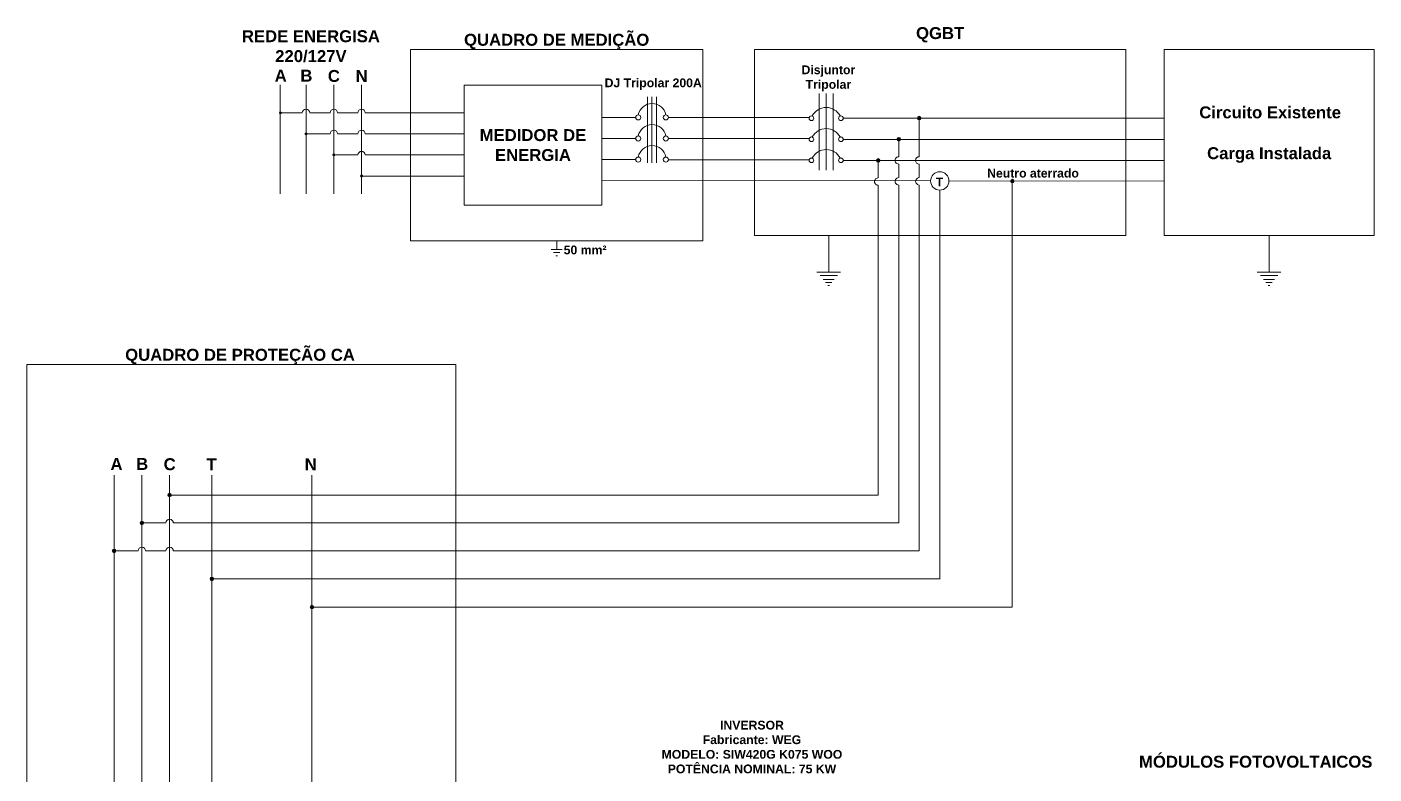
# Model space of a CAD drawing. Header units: millimetres. Extents: x 3949 to 6078, y -1974 to -943.
# Drawn here: x 5358.2 to 5430.9, y -1802.7 to -1762.4 of the extents above; entities that cross this region are included whole.
import ezdxf

# ---------------------------------------------------------------- set-up
doc = ezdxf.new("R2010")
doc.units = ezdxf.units.MM
doc.layers.add('DESENHO', color=7, linetype='Continuous', lineweight=0)
doc.styles.add('Annotative', font='arial.ttf')
doc.styles.add('PDF Arial', font='arial.ttf')

msp = doc.modelspace()

# ---------------------------------------------------------------- hatches: boundary and pattern name
at = {"lineweight": 0}
h = msp.add_hatch(color=5, dxfattribs=at)
h.dxf.hatch_style = 1
h.paths.add_polyline_path([(5373.69, -1793.657, 1), (5373.491, -1793.657, 1)])
at = {"layer": 'DESENHO', "lineweight": 0}
h = msp.add_hatch(color=256, dxfattribs=at)
h.dxf.hatch_style = 1
h.paths.add_polyline_path([(5371.967, -1766.999, -1), (5371.808, -1766.999, -1)])
h = msp.add_hatch(color=256, dxfattribs=at)
h.dxf.hatch_style = 1
h.paths.add_polyline_path([(5406.457, -1767.283, 1), (5406.258, -1767.283, 1)])
h = msp.add_hatch(color=256, dxfattribs=at)
h.dxf.hatch_style = 1
h.paths.add_polyline_path([(5373.347, -1768.131, -1), (5373.188, -1768.131, -1)])
h = msp.add_hatch(color=256, dxfattribs=at)
h.dxf.hatch_style = 1
h.paths.add_polyline_path([(5405.35, -1768.422, 1), (5405.151, -1768.422, 1)])
h = msp.add_hatch(color=256, dxfattribs=at)
h.dxf.hatch_style = 1
h.paths.add_polyline_path([(5374.847, -1769.266, -1), (5374.688, -1769.266, -1)])
h = msp.add_hatch(color=256, dxfattribs=at)
h.dxf.hatch_style = 1
h.paths.add_polyline_path([(5404.241, -1769.564, 1), (5404.043, -1769.564, 1)])
h = msp.add_hatch(color=5, dxfattribs=at)
h.dxf.hatch_style = 1
h.paths.add_polyline_path([(5376.347, -1770.402, -1), (5376.188, -1770.402, -1)])
h = msp.add_hatch(color=5, dxfattribs=at)
h.dxf.hatch_style = 1
h.paths.add_polyline_path([(5411.48, -1770.682, 1), (5411.281, -1770.682, 1)])
h = msp.add_hatch(color=256, dxfattribs=at)
h.dxf.hatch_style = 1
h.paths.add_polyline_path([(5366.007, -1787.614, 1), (5365.808, -1787.614, 1)])
h = msp.add_hatch(color=256, dxfattribs=at)
h.dxf.hatch_style = 1
h.paths.add_polyline_path([(5364.513, -1789.122, 1), (5364.314, -1789.122, 1)])
h = msp.add_hatch(color=256, dxfattribs=at)
h.dxf.hatch_style = 1
h.paths.add_polyline_path([(5363.014, -1790.63, 1), (5362.816, -1790.63, 1)])
h = msp.add_hatch(color=3, dxfattribs=at)
h.dxf.hatch_style = 1
h.paths.add_polyline_path([(5368.292, -1792.138, 1), (5368.094, -1792.138, 1)])

# ---------------------------------------------------------------- linework, layer by layer
at = {"color": 5, "lineweight": 0}
for p, q in [((5411.372, -1793.657), (5411.372, -1770.682)), ((5373.591, -1786.551), (5373.591, -1826.454)), ((5373.591, -1793.657), (5411.372, -1793.657))]:
    msp.add_line(p, q, dxfattribs=at)
msp.add_circle((5373.591, -1793.657), 0.0994, dxfattribs=at)
at = {"layer": 'DESENHO', "lineweight": 0}
for p, q in [((5371.882, -1765.486), (5371.882, -1771.36)), ((5373.268, -1765.486), (5373.268, -1771.36)), ((5374.768, -1765.486), (5374.768, -1771.36)), ((5391.699, -1769.693), (5391.699, -1766.141)), ((5391.936, -1769.693), (5391.936, -1766.141)), ((5392.173, -1769.693), (5392.173, -1766.141)), ((5373.069, -1766.999), (5371.967, -1766.999)), ((5373.466, -1766.999), (5374.569, -1766.999)), ((5374.966, -1766.999), (5376.069, -1766.999)), ((5376.466, -1766.999), (5381.802, -1766.999)), ((5389.227, -1767.248), (5391.061, -1767.248)), ((5392.821, -1767.248), (5400.423, -1767.248)), ((5402.257, -1767.291), (5417.38, -1767.295)), ((5406.358, -1769.366), (5406.358, -1767.382)), ((5419.571, -1767.295), (5417.38, -1767.295)), ((5374.569, -1768.135), (5373.268, -1768.135)), ((5376.069, -1768.135), (5374.966, -1768.135)), ((5381.802, -1768.135), (5376.466, -1768.135)), ((5391.061, -1768.384), (5389.227, -1768.384)), ((5400.424, -1768.384), (5392.821, -1768.384)), ((5402.256, -1768.428), (5419.571, -1768.428)), ((5405.25, -1769.366), (5405.25, -1768.422)), ((5406.358, -1768.057), (5406.358, -1769.366)), ((5376.069, -1769.27), (5374.768, -1769.27)), ((5381.802, -1769.27), (5376.466, -1769.27)), ((5389.227, -1769.52), (5391.061, -1769.52)), ((5400.421, -1769.526), (5392.821, -1769.526)), ((5402.256, -1769.561), (5419.571, -1769.561)), ((5404.142, -1770.508), (5404.142, -1769.564)), ((5405.25, -1770.495), (5405.25, -1769.763)), ((5404.142, -1787.626), (5404.142, -1770.892)), ((5405.25, -1789.122), (5405.25, -1770.892)), ((5362.915, -1826.542), (5362.915, -1786.551)), ((5364.414, -1827.678), (5364.414, -1786.551)), ((5365.908, -1828.814), (5365.908, -1786.551)), ((5365.908, -1787.614), (5404.142, -1787.626)), ((5364.414, -1789.122), (5365.708, -1789.121)), ((5366.107, -1789.122), (5405.25, -1789.122)), ((5364.214, -1790.629), (5362.915, -1790.63)), ((5364.613, -1790.629), (5365.709, -1790.628)), ((5366.108, -1790.629), (5406.358, -1790.629))]:
    msp.add_line(p, q, dxfattribs=at)
at = {"layer": 'DESENHO', "color": 5, "lineweight": 0}
for p, q in [((5376.267, -1765.486), (5376.267, -1771.36)), ((5381.802, -1770.406), (5376.267, -1770.406)), ((5389.227, -1770.633), (5397.476, -1770.652)), ((5397.476, -1770.652), (5406.972, -1770.67)), ((5407.959, -1770.671), (5419.571, -1770.693))]:
    msp.add_line(p, q, dxfattribs=at)
at = {"layer": 'DESENHO', "color": 0, "lineweight": 0}
for p, q in [((5406.358, -1770.495), (5406.358, -1769.763)), ((5406.358, -1790.629), (5406.358, -1770.892))]:
    msp.add_line(p, q, dxfattribs=at)
at = {"layer": 'DESENHO', "color": 3, "lineweight": 0}
for p, q in [((5407.466, -1771.164), (5407.466, -1773.228)), ((5407.466, -1773.228), (5407.466, -1792.149)), ((5386.793, -1774.366), (5386.793, -1773.902)), ((5386.751, -1774.706), (5386.835, -1774.706)), ((5401.431, -1776.321), (5401.516, -1776.321)), ((5425.192, -1776.321), (5425.277, -1776.321)), ((5368.182, -1826.441), (5368.193, -1786.551)), ((5368.193, -1792.138), (5407.466, -1792.138))]:
    msp.add_line(p, q, dxfattribs=at)
at = {"layer": 'DESENHO', "color": 3, "linetype": 'Continuous', "lineweight": 0}
for p, q in [((5401.474, -1775.6), (5401.474, -1773.613)), ((5425.234, -1775.6), (5425.234, -1773.613))]:
    msp.add_line(p, q, dxfattribs=at)
at = {"layer": 'DESENHO', "lineweight": 0}
for points in [[(5394.674, -1773.902), (5378.912, -1773.902), (5378.912, -1763.574), (5394.674, -1763.574)], [(5397.476, -1773.613), (5417.507, -1773.613), (5417.507, -1763.574), (5397.476, -1763.574)], [(5430.897, -1763.574), (5419.571, -1763.574), (5419.571, -1773.613), (5430.897, -1773.613)], [(5389.227, -1765.5), (5381.802, -1765.5), (5381.802, -1771.983), (5389.227, -1771.983)]]:
    msp.add_lwpolyline(points, close=True, dxfattribs=at)
at = {"layer": 'DESENHO', "color": 7, "lineweight": 0}
for points in [[(5400.965, -1765.95), (5400.965, -1770.093)], [(5401.336, -1765.95), (5401.336, -1770.093)], [(5401.708, -1765.95), (5401.708, -1770.093)]]:
    msp.add_lwpolyline(points, dxfattribs=at)
at = {"layer": 'DESENHO', "color": 3, "lineweight": 0}
for points in [[(5386.496, -1774.366), (5386.793, -1774.366), (5387.09, -1774.366)], [(5386.623, -1774.536), (5386.793, -1774.536), (5386.963, -1774.536)], [(5402.11, -1775.6), (5400.837, -1775.6)], [(5425.871, -1775.6), (5424.597, -1775.6)], [(5401.007, -1775.77), (5401.474, -1775.77), (5401.94, -1775.77)], [(5401.176, -1775.982), (5401.474, -1775.982), (5401.771, -1775.982)], [(5401.304, -1776.152), (5401.474, -1776.152), (5401.643, -1776.152)], [(5424.767, -1775.77), (5425.234, -1775.77), (5425.701, -1775.77)], [(5424.937, -1775.982), (5425.234, -1775.982), (5425.531, -1775.982)], [(5425.064, -1776.152), (5425.234, -1776.152), (5425.404, -1776.152)]]:
    msp.add_lwpolyline(points, dxfattribs=at)
at = {"layer": 'DESENHO'}
msp.add_lwpolyline([(5358.211, -1780.566), (5381.36, -1780.566), (5381.36, -1874.727), (5358.211, -1874.727)], close=True, dxfattribs=at)
at = {"layer": 'DESENHO', "lineweight": 0}
for centre, radius in [((5391.198, -1767.248), 0.137), ((5392.684, -1767.248), 0.137), ((5400.541, -1767.29), 0.125), ((5402.132, -1767.29), 0.125), ((5406.358, -1767.283), 0.0994), ((5373.268, -1768.135), 0.0531), ((5391.198, -1768.384), 0.137), ((5392.684, -1768.384), 0.137), ((5400.541, -1768.427), 0.125), ((5402.132, -1768.427), 0.125), ((5405.25, -1768.422), 0.0994), ((5374.768, -1769.27), 0.0531), ((5391.198, -1769.52), 0.137), ((5392.684, -1769.52), 0.137), ((5400.541, -1769.56), 0.125), ((5402.132, -1769.56), 0.125), ((5404.142, -1769.564), 0.0994), ((5365.908, -1787.614), 0.0994), ((5364.414, -1789.122), 0.0994), ((5362.915, -1790.63), 0.0994)]:
    msp.add_circle(centre, radius, dxfattribs=at)
at = {"layer": 'DESENHO', "color": 5, "lineweight": 0}
for centre, radius in [((5376.267, -1770.406), 0.0531), ((5411.38, -1770.682), 0.0994)]:
    msp.add_circle(centre, radius, dxfattribs=at)
at = {"layer": 'DESENHO', "color": 3, "lineweight": 0}
for centre, radius in [((5407.466, -1770.67), 0.494), ((5368.193, -1792.138), 0.0994)]:
    msp.add_circle(centre, radius, dxfattribs=at)
at = {"layer": 'DESENHO', "lineweight": 0}
for centre, radius, start, end in [((5373.268, -1766.999), 0.199, 0, 180), ((5374.768, -1766.999), 0.199, 0, 180), ((5376.267, -1766.999), 0.199, 0, 180), ((5391.941, -1767.249), 0.756, 10.50372, 169.49628), ((5401.336, -1767.563), 0.852, 28.32219, 151.67781), ((5391.941, -1768.385), 0.756, 10.50372, 169.49628), ((5374.768, -1768.135), 0.199, 0, 180), ((5376.267, -1768.135), 0.199, 0, 180), ((5401.336, -1768.7), 0.852, 28.32219, 151.67781), ((5376.267, -1769.275), 0.199, 1.3758, 178.6242), ((5391.941, -1769.52), 0.756, 10.50372, 169.49628), ((5401.336, -1769.832), 0.852, 28.32219, 151.67781), ((5405.25, -1769.564), 0.199, 90.00001, 270.03934), ((5406.358, -1769.564), 0.199, 90, 270), ((5404.142, -1770.706), 0.199, 90.00001, 270.03934), ((5405.25, -1770.694), 0.199, 90.00001, 270.03934), ((5406.358, -1770.694), 0.199, 90.00001, 270.03934), ((5365.908, -1789.122), 0.2, 0.29673, 179.72238), ((5364.414, -1790.63), 0.2, 0.29673, 179.72238), ((5365.909, -1790.629), 0.2, 0.29673, 179.72238)]:
    msp.add_arc(centre, radius, start, end, dxfattribs=at)

# ---------------------------------------------------------------- texts
at = {"lineweight": 0, "insert": (5415.405, -1770.495), "char_height": 0.47231, "width": 5.82315, "attachment_point": 9, "style": 'PDF Arial'}
msp.add_mtext('\\pxqc;{\\fArial|b1|i0|c0|p34;Neutro aterrado}', dxfattribs=at)
at = {"color": 5, "lineweight": 0, "insert": (5373.848, -1786.285), "char_height": 0.64396, "width": 9.87538, "attachment_point": 9, "style": 'PDF Arial'}
msp.add_mtext('{\\fArial|b1|i0|c0|p34;N}', dxfattribs=at)
at = {"layer": 'DESENHO', "lineweight": 0, "style": 'PDF Arial'}
for s, insert, char_height, width, attachment_point in [('\\pxqc;{\\fArial|b1|i0|c0|p34;REDE ENERGISA\\P220/127V}', (5368.654, -1764.28), 0.64396, 9.75739, 7), ('{\\fArial|b1|i0|c0|p34;A}', (5372.228, -1765.317), 0.64396, 9.87538, 9), ('{\\fArial|b1|i0|c0|p34;B}', (5373.613, -1765.317), 0.64396, 9.87538, 9), ('{\\fArial|b1|i0|c0|p34;C}', (5375.096, -1765.34), 0.64396, 9.87538, 9), ('\\pxqc;{\\fArial|b1|i0|c0|p34;Disjuntor Tripolar}', (5403.949, -1765.844), 0.47231, 4.98963, 9), ('\\pxqc;{\\fArial|b1|i0|c0|p34;DJ Tripolar 200A}', (5395.02, -1765.759), 0.47231, 6.03391, 9), ('\\pxqc;{\\fArial|b1|i0|c0|p34;Circuito Existente}', (5430.227, -1767.305), 0.64396, 9.87538, 9), ('\\pxqc;{\\fArial|b1|i0|c0|p34;MEDIDOR DE ENERGIA}', (5385.514, -1768.741), 0.64396, 7.4245, 5), ('\\pxqc;{\\fArial|b1|i0|c0|p34;Carga Instalada}', (5430.904, -1769.696), 0.64396, 11.33237, 9), ('{\\fArial|b1|i0|c0|p34;A}', (5363.368, -1786.26), 0.64396, 9.87538, 9), ('{\\fArial|b1|i0|c0|p34;B}', (5364.754, -1786.26), 0.64396, 9.87538, 9), ('{\\fArial|b1|i0|c0|p34;C}', (5366.236, -1786.283), 0.64396, 9.87538, 9), ('{\\fArial|b1|i0|c0|p34;MÓDULOS FOTOVOLTAICOS}', (5418.216, -1802.331), 0.64396, 13.89124, 7)]:
    msp.add_mtext(s, dxfattribs=dict(at, insert=insert, char_height=char_height, width=width, attachment_point=attachment_point))
at = {"layer": 'DESENHO', "lineweight": 0, "attachment_point": 9}
for s, width, gutter_width, heights, insert, char_height, style in [('\\pxqc;{\\fArial|b1|i0|c0|p34;QUADRO DE MEDIÇÃO}', 15.76132, 18.41, [2.491], (5394.674, -1763.574), 0.64396, 'PDF Arial'), ('\\pxql;{\\fArial|b1|i0|c0|p34;QGBT}', 2.89695, 25.896, [0.713], (5409.081, -1763.204), 0.64396, 'PDF Arial'), ('{\\fArial|b1|i0|c0|p34;QUADRO DE PROTEÇÃO CA}', 14.79742, 3.948, [2.702], (5375.905, -1780.566), 0.64396, 'PDF Arial'), ('\\pxqc;{\\fArial|b1|i0|c0|p34;INVERSOR\\PFabricante: WEG\\PMODELO:^ISIW420G K075 WOO\\PPOTÊNCIA NOMINAL: 75 KW}', 16.39073, 12.5, [5.762], (5405.526, -1802.632), 0.47231, 'Annotative')]:
    msp.add_mtext_dynamic_manual_height_columns(s, width=width, gutter_width=gutter_width, heights=heights, dxfattribs=dict(at, insert=insert, char_height=char_height, style=style))
at = {"layer": 'DESENHO', "color": 5, "lineweight": 0, "insert": (5376.595, -1765.34), "char_height": 0.64396, "width": 9.87538, "attachment_point": 9, "style": 'PDF Arial'}
msp.add_mtext('{\\fArial|b1|i0|c0|p34;N}', dxfattribs=at)
at = {"layer": 'DESENHO', "color": 3, "lineweight": 0, "insert": (5407.814, -1770.965), "char_height": 0.47343, "attachment_point": 9, "style": 'PDF Arial'}
msp.add_mtext_dynamic_manual_height_columns('\\pxqc;{\\fArial|b1|i0|c0|p34;T}', width=0.72842, gutter_width=19.039, heights=[0.524], dxfattribs=at)
at = {"layer": 'DESENHO', "color": 3, "lineweight": 0, "attachment_point": 9, "style": 'PDF Arial'}
for s, insert, char_height, width in [('{\\fArial|b1|i0|c0|p34;50 mm²}', (5389.483, -1774.637), 0.47231, 5.3936), ('{\\fArial|b1|i0|c0|p34;T}', (5368.45, -1786.283), 0.64396, 9.87538)]:
    msp.add_mtext(s, dxfattribs=dict(at, insert=insert, char_height=char_height, width=width))

doc.saveas('drawing.dxf')
